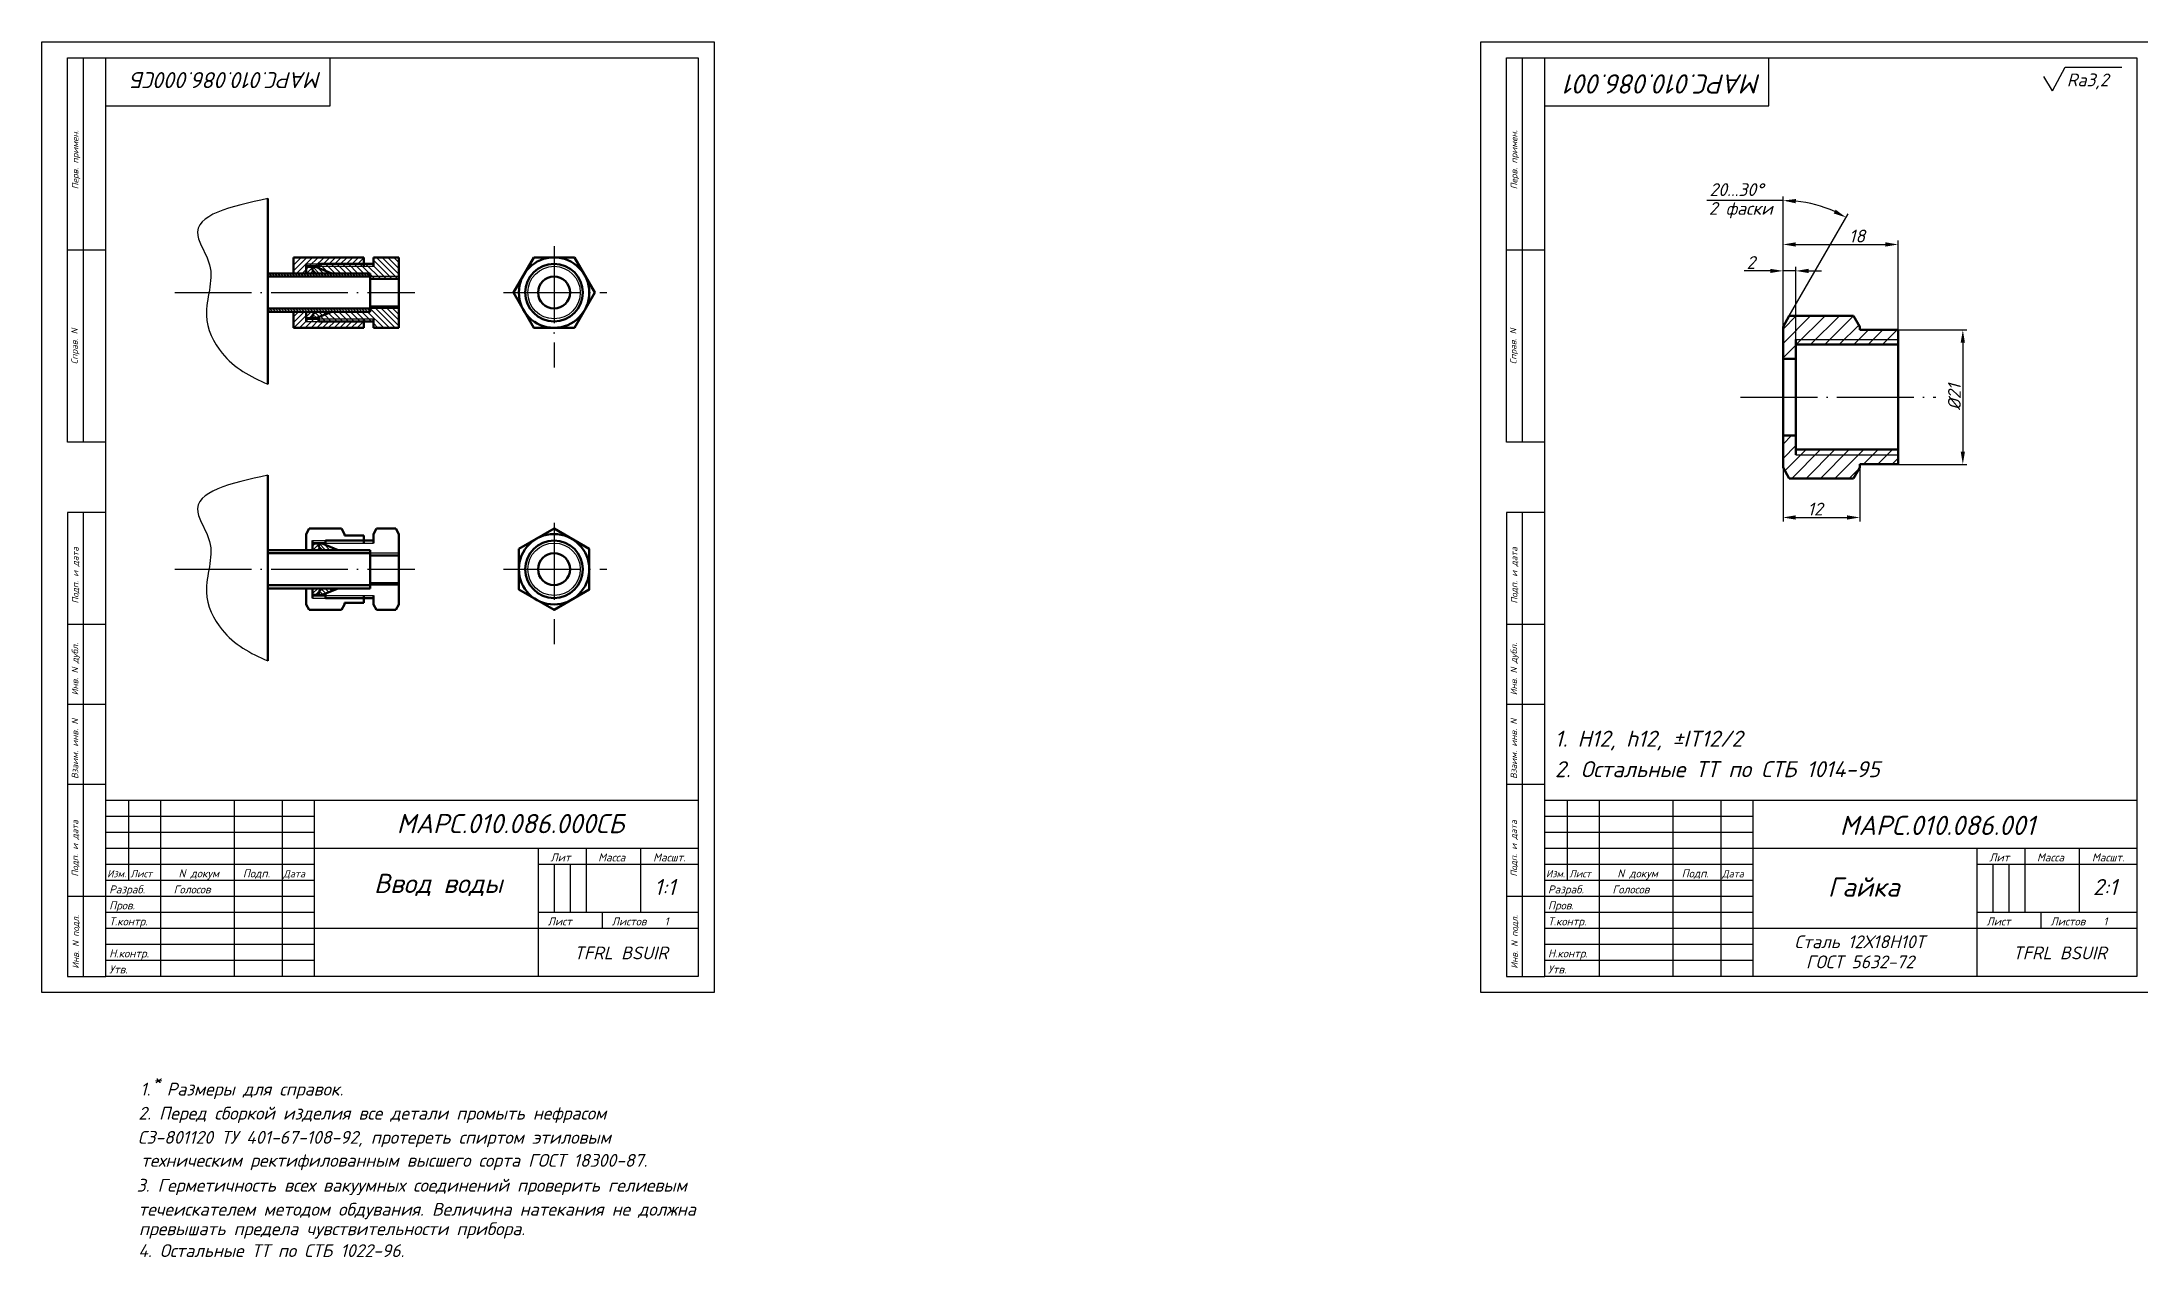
# Model space of a CAD drawing. Header units: millimetres. Extents: x -5427 to 3670, y -5891 to 948.
# Drawn here: x 1167 to 1823, y -4600 to -4220 of the extents above; entities that cross this region are included whole.
import ezdxf
from ezdxf.enums import TextEntityAlignment as Align

# ---------------------------------------------------------------- set-up
doc = ezdxf.new("R2010")
doc.units = ezdxf.units.MM
doc.header["$MEASUREMENT"] = 0
doc.linetypes.add('ACAD_ISO04W100', pattern=[30, 24, -3, 0, -3])
doc.layers.add('оси', color=1, linetype='ACAD_ISO04W100')
doc.layers.add('Толстые', color=7, linetype='Continuous', lineweight=50)
doc.layers.add('Тонкие', color=140, linetype='Continuous', lineweight=25)
doc.styles.get("Standard").update_dxf_attribs({"font": 'isocpeui.ttf'})
doc.styles.add('TXT', font='isocpeui.ttf')
doc.styles.add('Для рамки', font='simplex.shx', dxfattribs={"oblique": 15, "height": 4})
doc.dimstyles.new('ISO-25', dxfattribs={"dimtxt": 4, "dimasz": 4, "dimexe": 1.25, "dimexo": 0, "dimtad": 1, "dimtxsty": 'Standard', "dimcen": 2.5, "dimadec": 0, "dimazin": 0, "dimtfac": 1, "dimtmove": 0, "dimatfit": 3, "dimfxl": 1, "dimarcsym": 0})

# ---------------------------------------------------------------- blocks, each defined once
blk = doc.blocks.new('*D465')
at = {"layer": 'Defpoints', "color": 0, "transparency": 16777216}
for p in [(1747.23, -4310.05), (1747.23, -4352.05), (1767.41, -4352.05)]:
    blk.add_point(p, dxfattribs=at)
at = {"layer": 'Тонкие', "color": 0, "lineweight": -2, "transparency": 16777216}
for p, q in [((1747.23, -4310.05), (1768.66, -4310.05)), ((1767.41, -4314.05), (1767.41, -4348.05)), ((1747.23, -4352.05), (1768.66, -4352.05))]:
    blk.add_line(p, q, dxfattribs=at)
at = {"layer": 'Тонкие', "color": 0, "transparency": 16777216}
for points in [[(1766.74, -4314.05), (1768.07, -4314.05), (1767.41, -4310.05)], [(1766.74, -4348.05), (1768.07, -4348.05), (1767.41, -4352.05)]]:
    blk.add_solid(points, dxfattribs=at)
at = {"layer": 'Тонкие', "color": 0, "transparency": 16777216, "insert": (1764.78, -4331.05), "char_height": 4, "attachment_point": 5, "rotation": 90}
blk.add_mtext('%%c21', dxfattribs=at)
blk = doc.blocks.new('*D466')
at = {"layer": 'Defpoints', "color": 0, "transparency": 16777216}
for p in [(1711.23, -4353.05), (1735.23, -4353.05), (1735.23, -4368.65)]:
    blk.add_point(p, dxfattribs=at)
at = {"layer": 'Тонкие', "color": 0, "lineweight": -2, "transparency": 16777216}
for p, q in [((1711.23, -4353.05), (1711.23, -4369.9)), ((1735.23, -4353.05), (1735.23, -4369.9)), ((1715.23, -4368.65), (1731.23, -4368.65))]:
    blk.add_line(p, q, dxfattribs=at)
at = {"layer": 'Тонкие', "color": 0, "transparency": 16777216}
for points in [[(1715.23, -4367.98), (1715.23, -4369.32), (1711.23, -4368.65)], [(1731.23, -4367.98), (1731.23, -4369.32), (1735.23, -4368.65)]]:
    blk.add_solid(points, dxfattribs=at)
at = {"layer": 'Тонкие', "color": 0, "transparency": 16777216, "insert": (1721.26, -4366.02), "char_height": 4, "attachment_point": 5}
blk.add_mtext('12', dxfattribs=at)
blk = doc.blocks.new('*D467')
at = {"layer": 'Defpoints', "color": 0, "transparency": 16777216}
for p in [(1747.23, -4283.36), (1711.23, -4309.05), (1747.23, -4310.05)]:
    blk.add_point(p, dxfattribs=at)
at = {"layer": 'Тонкие', "color": 0, "lineweight": -2, "transparency": 16777216}
for p, q in [((1711.23, -4309.05), (1711.23, -4282.11)), ((1715.23, -4283.36), (1743.23, -4283.36)), ((1747.23, -4310.05), (1747.23, -4282.11))]:
    blk.add_line(p, q, dxfattribs=at)
at = {"layer": 'Тонкие', "color": 0, "transparency": 16777216}
for points in [[(1715.23, -4282.69), (1715.23, -4284.03), (1711.23, -4283.36)], [(1743.23, -4282.69), (1743.23, -4284.03), (1747.23, -4283.36)]]:
    blk.add_solid(points, dxfattribs=at)
at = {"layer": 'Тонкие', "color": 0, "transparency": 16777216, "insert": (1734.36, -4280.73), "char_height": 4, "attachment_point": 5}
blk.add_mtext('18', dxfattribs=at)
blk = doc.blocks.new('*D468')
at = {"layer": 'Defpoints', "color": 0, "transparency": 16777216}
for p in [(1715.23, -4291.62), (1711.23, -4319.05), (1715.23, -4319.05)]:
    blk.add_point(p, dxfattribs=at)
at = {"layer": 'Тонкие', "color": 0, "lineweight": -2, "transparency": 16777216}
for p, q in [((1707.23, -4291.62), (1699.14, -4291.62)), ((1711.23, -4319.05), (1711.23, -4290.37)), ((1715.23, -4291.62), (1711.23, -4291.62)), ((1715.23, -4319.05), (1715.23, -4290.37)), ((1719.23, -4291.62), (1723.23, -4291.62))]:
    blk.add_line(p, q, dxfattribs=at)
at = {"layer": 'Тонкие', "color": 0, "transparency": 16777216}
for points in [[(1707.23, -4290.96), (1707.23, -4292.29), (1711.23, -4291.62)], [(1719.23, -4290.96), (1719.23, -4292.29), (1715.23, -4291.62)]]:
    blk.add_solid(points, dxfattribs=at)
at = {"layer": 'Тонкие', "color": 0, "transparency": 16777216, "insert": (1701.19, -4289), "char_height": 4, "attachment_point": 5}
blk.add_mtext('2', dxfattribs=at)

msp = doc.modelspace()

# ---------------------------------------------------------------- hatches: boundary and pattern name
at = {"layer": 'Тонкие'}
h = msp.add_hatch(dxfattribs=at)
h.set_pattern_fill('ANSI31', color=256, scale=0.2, angle=90, style=0)
h.set_pattern_definition([(135, (-81.62996, -1247.4576), (-0.44901281, -0.44901281), [])])
h.paths.add_polyline_path([(1269.843, -4292.389), (1237.843, -4292.389), (1237.843, -4293.389), (1269.843, -4293.389)])
h.paths.add_polyline_path([(1269.843, -4303.389), (1237.843, -4303.389), (1237.843, -4304.389), (1269.843, -4304.389)])
h = msp.add_hatch(dxfattribs=at)
h.set_pattern_fill('ANSI31', color=256, scale=0.4, style=0)
h.set_pattern_definition([(45, (-81.63, -1247.4576), (-0.8980256, 0.8980256), [])])
h.paths.add_polyline_path([(1267.843, -4287.389), (1245.843, -4287.389), (1245.843, -4292.389), (1249.843, -4292.389), (1249.843, -4289.389), (1253.843, -4289.389), (1267.843, -4289.389)])
h.paths.add_polyline_path([(1253.843, -4289.389), (1249.843, -4289.389), (1249.843, -4290.189), (1253.843, -4290.189)], flags=16)
h.paths.add_polyline_path([(1253.843, -4306.589), (1249.843, -4306.589), (1249.843, -4307.389), (1253.843, -4307.389)], flags=17)
h.paths.add_polyline_path([(1249.843, -4304.389), (1245.843, -4304.389), (1245.843, -4309.389), (1267.843, -4309.389), (1267.843, -4307.389), (1253.843, -4307.389), (1249.843, -4307.389)])
h = msp.add_hatch(dxfattribs=at)
h.set_pattern_fill('ANSI31', color=256, scale=0.3, style=0)
h.set_pattern_definition([(45, (-81.63, -1247.4576), (-0.6735192, 0.6735192), [])])
h.paths.add_polyline_path([(1249.843, -4290.389), (1249.843, -4292.389), (1252.843, -4292.389), (1251.843, -4291.389), (1251.843, -4290.389)])
h.paths.add_polyline_path([(1251.843, -4306.389), (1251.843, -4305.389), (1252.843, -4304.389), (1249.843, -4304.389), (1249.843, -4306.389)])
h = msp.add_hatch(dxfattribs=at)
h.set_pattern_fill('ANSI31', color=256, scale=0.3, angle=90, style=0)
h.set_pattern_definition([(135, (-81.63, -1247.4576), (-0.6735192, -0.6735192), [])])
h.paths.add_polyline_path([(1252.843, -4290.389), (1251.843, -4290.389), (1251.843, -4291.389), (1252.843, -4292.389), (1257.843, -4292.389)])
h.paths.add_polyline_path([(1252.843, -4304.389), (1251.843, -4305.389), (1251.843, -4306.389), (1252.843, -4306.389), (1257.843, -4304.389)])
h = msp.add_hatch(dxfattribs=at)
h.set_pattern_fill('ANSI31', color=256, scale=0.4, angle=90, style=0)
h.set_pattern_definition([(135, (-81.63, -1247.4576), (-0.8980256, -0.8980256), [])])
h.paths.add_polyline_path([(1278.843, -4287.389), (1270.843, -4287.389), (1270.843, -4290.189), (1253.843, -4290.189), (1253.843, -4290.789), (1257.843, -4292.389), (1269.843, -4292.389), (1269.843, -4293.389), (1278.843, -4293.389)])
h.paths.add_polyline_path([(1267.843, -4289.389), (1253.843, -4289.389), (1253.843, -4290.189), (1267.843, -4290.189)], flags=17)
h.paths.add_polyline_path([(1270.843, -4289.389), (1267.843, -4289.389), (1267.843, -4290.189), (1270.843, -4290.189)], flags=16)
h.paths.add_polyline_path([(1270.843, -4306.589), (1267.843, -4306.589), (1267.843, -4307.389), (1270.843, -4307.389)], flags=16)
h.paths.add_polyline_path([(1278.843, -4303.389), (1269.843, -4303.389), (1269.843, -4304.389), (1257.843, -4304.389), (1253.843, -4305.989), (1253.843, -4306.589), (1270.843, -4306.589), (1270.843, -4309.389), (1278.843, -4309.389)])
h.paths.add_polyline_path([(1267.843, -4306.589), (1253.843, -4306.589), (1253.843, -4307.389), (1267.843, -4307.389)], flags=17)
h.paths.add_polyline_path([(1278.843, -4302.689), (1269.843, -4302.689), (1269.843, -4303.389), (1278.843, -4303.389)])
h.paths.add_polyline_path([(1278.843, -4293.389), (1269.843, -4293.389), (1269.843, -4294.089), (1278.843, -4294.089)])
h = msp.add_hatch(dxfattribs=at)
h.set_pattern_fill('ANSI31', color=256, style=0)
h.set_pattern_definition([(45, (79.2872, -1236.081), (-2.245064, 2.245064), [])])
h.paths.add_polyline_path([(1715.234, -4313.047), (1747.234, -4313.047), (1747.234, -4310.047), (1735.234, -4310.047), (1735.234, -4309.047), (1733.269, -4305.643), (1713.199, -4305.643), (1711.234, -4309.047), (1711.234, -4319.047), (1715.234, -4319.047)])
h.paths.add_polyline_path([(1715.234, -4349.047), (1715.234, -4343.047), (1711.234, -4343.047), (1711.234, -4353.047), (1713.199, -4356.45), (1733.269, -4356.45), (1735.234, -4353.047), (1735.234, -4352.047), (1747.234, -4352.047), (1747.234, -4349.047)])
h.paths.add_polyline_path([(1747.234, -4349.047), (1747.234, -4347.447), (1715.234, -4347.447), (1715.234, -4349.047)], flags=16)
h.paths.add_polyline_path([(1747.234, -4314.647), (1747.234, -4313.047), (1715.234, -4313.047), (1715.234, -4314.647)], flags=17)
h = msp.add_hatch(dxfattribs=at)
h.set_pattern_fill('ANSI31', color=256, scale=0.3, style=0)
h.set_pattern_definition([(45, (-79.63, -1333.8946), (-0.6735192, 0.6735192), [])])
h.paths.add_polyline_path([(1251.843, -4376.826), (1251.843, -4378.826), (1254.843, -4378.826), (1253.843, -4377.826), (1253.843, -4376.826)])
h.paths.add_polyline_path([(1253.843, -4392.826), (1253.843, -4391.826), (1254.843, -4390.826), (1251.843, -4390.826), (1251.843, -4392.826)])
h = msp.add_hatch(dxfattribs=at)
h.set_pattern_fill('ANSI31', color=256, scale=0.3, angle=90, style=0)
h.set_pattern_definition([(135, (-79.63, -1333.8946), (-0.6735192, -0.6735192), [])])
h.paths.add_polyline_path([(1254.843, -4376.826), (1253.843, -4376.826), (1253.843, -4377.826), (1254.843, -4378.826), (1259.843, -4378.826)])
h.paths.add_polyline_path([(1254.843, -4390.826), (1253.843, -4391.826), (1253.843, -4392.826), (1254.843, -4392.826), (1259.843, -4390.826)])

# ---------------------------------------------------------------- linework, layer by layer
for p, q in [((1167.3, -4220.097), (1377.3, -4220.097)), ((1167.3, -4517.097), (1167.3, -4220.097)), ((1377.3, -4220.097), (1377.3, -4517.097)), ((1616.802, -4517.097), (1616.802, -4220.097)), ((1616.802, -4220.097), (1826.802, -4220.097)), ((1175.3, -4225.097), (1187.3, -4225.097)), ((1175.3, -4345.097), (1175.3, -4225.097)), ((1180.3, -4345.097), (1180.3, -4225.097)), ((1187.3, -4225.097), (1372.3, -4225.097)), ((1187.3, -4512.097), (1187.3, -4225.097)), ((1257.3, -4240.097), (1257.3, -4225.097)), ((1372.3, -4225.097), (1372.3, -4512.097)), ((1624.802, -4345.097), (1624.802, -4225.097)), ((1624.802, -4225.097), (1636.802, -4225.097)), ((1629.802, -4345.097), (1629.802, -4225.097)), ((1636.802, -4512.097), (1636.802, -4225.097)), ((1636.802, -4225.097), (1821.802, -4225.097)), ((1706.802, -4240.097), (1706.802, -4225.097)), ((1821.802, -4225.097), (1821.802, -4512.097)), ((1187.3, -4240.097), (1257.3, -4240.097)), ((1636.802, -4240.097), (1706.802, -4240.097)), ((1187.3, -4285.097), (1175.3, -4285.097)), ((1636.802, -4285.097), (1624.802, -4285.097)), ((1187.3, -4345.097), (1175.3, -4345.097)), ((1636.802, -4345.097), (1624.802, -4345.097)), ((1175.3, -4367.097), (1175.3, -4512.097)), ((1187.3, -4367.097), (1175.3, -4367.097)), ((1180.3, -4512.097), (1180.3, -4367.097)), ((1624.802, -4367.097), (1624.802, -4512.097)), ((1636.802, -4367.097), (1624.802, -4367.097)), ((1629.802, -4512.097), (1629.802, -4367.097)), ((1187.3, -4402.097), (1175.3, -4402.097)), ((1636.802, -4402.097), (1624.802, -4402.097)), ((1187.3, -4427.097), (1175.3, -4427.097)), ((1636.802, -4427.097), (1624.802, -4427.097)), ((1187.3, -4452.097), (1175.3, -4452.097)), ((1372.3, -4457.097), (1187.3, -4457.097)), ((1194.3, -4457.097), (1194.3, -4482.097)), ((1194.3, -4457.097), (1194.3, -4482.097)), ((1204.3, -4457.097), (1204.3, -4512.097)), ((1204.3, -4457.097), (1204.3, -4512.097)), ((1227.3, -4457.097), (1227.3, -4512.097)), ((1227.3, -4457.097), (1227.3, -4512.097)), ((1242.3, -4457.097), (1242.3, -4512.097)), ((1242.3, -4457.097), (1242.3, -4512.097)), ((1252.3, -4457.097), (1252.3, -4512.097)), ((1252.3, -4457.097), (1252.3, -4512.097)), ((1636.802, -4452.097), (1624.802, -4452.097)), ((1821.802, -4457.097), (1636.802, -4457.097)), ((1643.802, -4457.097), (1643.802, -4482.097)), ((1643.802, -4457.097), (1643.802, -4482.097)), ((1653.802, -4457.097), (1653.802, -4512.097)), ((1653.802, -4457.097), (1653.802, -4512.097)), ((1676.802, -4457.097), (1676.802, -4512.097)), ((1676.802, -4457.097), (1676.802, -4512.097)), ((1691.802, -4457.097), (1691.802, -4512.097)), ((1691.802, -4457.097), (1691.802, -4512.097)), ((1701.802, -4457.097), (1701.802, -4512.097)), ((1701.802, -4457.097), (1701.802, -4512.097)), ((1372.3, -4472.097), (1252.3, -4472.097)), ((1322.3, -4472.097), (1322.3, -4512.097)), ((1322.3, -4472.097), (1322.3, -4512.097)), ((1337.3, -4472.097), (1337.3, -4492.097)), ((1337.3, -4472.097), (1337.3, -4492.097)), ((1354.3, -4472.097), (1354.3, -4492.097)), ((1354.3, -4472.097), (1354.3, -4492.097)), ((1821.802, -4472.097), (1701.802, -4472.097)), ((1771.802, -4472.097), (1771.802, -4512.097)), ((1771.802, -4472.097), (1771.802, -4512.097)), ((1786.802, -4472.097), (1786.802, -4492.097)), ((1786.802, -4472.097), (1786.802, -4492.097)), ((1803.802, -4472.097), (1803.802, -4492.097)), ((1803.802, -4472.097), (1803.802, -4492.097)), ((1252.3, -4477.097), (1187.3, -4477.097)), ((1252.3, -4482.097), (1187.3, -4482.097)), ((1252.3, -4482.097), (1187.3, -4482.097)), ((1372.3, -4477.097), (1322.3, -4477.097)), ((1701.802, -4477.097), (1636.802, -4477.097)), ((1701.802, -4482.097), (1636.802, -4482.097)), ((1701.802, -4482.097), (1636.802, -4482.097)), ((1821.802, -4477.097), (1771.802, -4477.097)), ((1187.3, -4487.097), (1175.3, -4487.097)), ((1636.802, -4487.097), (1624.802, -4487.097)), ((1372.3, -4492.097), (1322.3, -4492.097)), ((1372.3, -4492.097), (1322.3, -4492.097)), ((1342.3, -4492.097), (1342.3, -4497.097)), ((1342.3, -4492.097), (1342.3, -4497.097)), ((1821.802, -4492.097), (1771.802, -4492.097)), ((1821.802, -4492.097), (1771.802, -4492.097)), ((1791.802, -4492.097), (1791.802, -4497.097)), ((1791.802, -4492.097), (1791.802, -4497.097)), ((1372.3, -4497.097), (1252.3, -4497.097)), ((1372.3, -4497.097), (1252.3, -4497.097)), ((1821.802, -4497.097), (1701.802, -4497.097)), ((1821.802, -4497.097), (1701.802, -4497.097)), ((1175.3, -4512.097), (1187.3, -4512.097)), ((1372.3, -4512.097), (1187.3, -4512.097)), ((1624.802, -4512.097), (1636.802, -4512.097)), ((1821.802, -4512.097), (1636.802, -4512.097)), ((1377.3, -4517.097), (1167.3, -4517.097)), ((1826.802, -4517.097), (1616.802, -4517.097))]:
    msp.add_line(p, q)
at = {"layer": 'оси'}
for p, q in [((1327.284, -4283.923), (1327.284, -4321.84)), ((1208.764, -4298.389), (1283.801, -4298.389)), ((1311.443, -4298.389), (1343.788, -4298.389)), ((1697.987, -4331.047), (1758.968, -4331.047)), ((1327.284, -4370.36), (1327.284, -4408.277)), ((1208.764, -4384.826), (1283.801, -4384.826)), ((1311.443, -4384.826), (1343.788, -4384.826))]:
    msp.add_line(p, q, dxfattribs=at)
at = {"layer": 'Толстые'}
for p, q in [((1237.843, -4269.02), (1237.843, -4326.988)), ((1237.843, -4292.389), (1269.843, -4292.389)), ((1245.843, -4287.389), (1245.843, -4292.389)), ((1245.843, -4287.389), (1267.843, -4287.389)), ((1249.843, -4289.389), (1249.843, -4292.389)), ((1249.843, -4290.189), (1253.843, -4290.189)), ((1249.843, -4290.389), (1252.843, -4290.389)), ((1251.843, -4290.389), (1251.843, -4291.389)), ((1251.843, -4291.389), (1252.843, -4292.389)), ((1252.843, -4290.389), (1257.843, -4292.389)), ((1253.843, -4290.789), (1253.843, -4289.389)), ((1253.843, -4289.389), (1270.843, -4289.389)), ((1267.843, -4287.389), (1267.843, -4290.189)), ((1269.843, -4292.389), (1269.843, -4304.389)), ((1270.843, -4287.389), (1270.843, -4290.189)), ((1270.843, -4287.389), (1278.843, -4287.389)), ((1278.843, -4309.389), (1278.843, -4287.389)), ((1237.843, -4293.389), (1269.843, -4293.389)), ((1278.843, -4294.089), (1269.843, -4294.089)), ((1237.843, -4303.389), (1269.843, -4303.389)), ((1237.843, -4303.389), (1269.843, -4303.389)), ((1237.843, -4304.389), (1269.843, -4304.389)), ((1245.843, -4304.389), (1245.843, -4309.389)), ((1249.843, -4304.389), (1249.843, -4307.389)), ((1249.843, -4306.389), (1252.843, -4306.389)), ((1252.843, -4304.389), (1251.843, -4305.389)), ((1251.843, -4305.389), (1251.843, -4306.389)), ((1257.843, -4304.389), (1252.843, -4306.389)), ((1253.843, -4307.389), (1253.843, -4305.989)), ((1278.843, -4302.689), (1269.843, -4302.689)), ((1711.234, -4309.047), (1713.199, -4305.643)), ((1733.269, -4305.643), (1713.199, -4305.643)), ((1733.269, -4305.643), (1735.234, -4309.047)), ((1245.843, -4309.389), (1267.843, -4309.389)), ((1249.843, -4306.589), (1253.843, -4306.589)), ((1253.843, -4307.389), (1270.843, -4307.389)), ((1267.843, -4306.589), (1267.843, -4309.389)), ((1270.843, -4306.589), (1270.843, -4309.389)), ((1270.843, -4309.389), (1278.843, -4309.389)), ((1711.234, -4309.047), (1711.234, -4343.047)), ((1735.234, -4309.047), (1735.234, -4310.047)), ((1735.234, -4310.047), (1747.234, -4310.047)), ((1747.234, -4310.047), (1747.234, -4347.447)), ((1711.234, -4319.047), (1715.234, -4319.047)), ((1715.234, -4313.047), (1715.234, -4343.047)), ((1715.234, -4314.647), (1747.234, -4314.647)), ((1711.234, -4343.047), (1715.234, -4343.047)), ((1711.234, -4343.047), (1711.234, -4353.047)), ((1715.234, -4343.047), (1715.234, -4349.047)), ((1715.234, -4347.447), (1747.234, -4347.447)), ((1735.234, -4352.047), (1735.234, -4353.047)), ((1735.234, -4352.047), (1747.234, -4352.047)), ((1747.234, -4347.447), (1747.234, -4352.047)), ((1237.843, -4355.457), (1237.843, -4413.425)), ((1711.234, -4353.047), (1713.199, -4356.45)), ((1733.269, -4356.45), (1713.199, -4356.45)), ((1733.269, -4356.45), (1735.234, -4353.047)), ((1249.843, -4373.826), (1250.826, -4372.124)), ((1249.843, -4373.826), (1249.843, -4378.826)), ((1260.861, -4372.124), (1250.826, -4372.124)), ((1251.843, -4375.826), (1251.843, -4378.826)), ((1251.843, -4376.626), (1255.843, -4376.626)), ((1251.843, -4376.826), (1254.843, -4376.826)), ((1253.843, -4376.826), (1253.843, -4377.826)), ((1253.843, -4377.826), (1254.843, -4378.826)), ((1254.843, -4376.826), (1259.843, -4378.826)), ((1255.843, -4375.826), (1270.843, -4375.826)), ((1255.843, -4377.226), (1255.843, -4375.826)), ((1260.861, -4372.124), (1261.843, -4373.826)), ((1261.843, -4373.826), (1261.843, -4374.326)), ((1261.843, -4374.326), (1267.843, -4374.326)), ((1267.843, -4374.326), (1267.843, -4376.626)), ((1270.843, -4373.826), (1271.826, -4372.124)), ((1270.843, -4373.826), (1270.843, -4376.626)), ((1271.826, -4372.124), (1277.861, -4372.124)), ((1277.861, -4372.124), (1278.843, -4373.826)), ((1278.843, -4395.826), (1278.843, -4373.826)), ((1237.843, -4378.826), (1269.843, -4378.826)), ((1237.843, -4379.826), (1269.843, -4379.826)), ((1269.843, -4378.826), (1269.843, -4390.826)), ((1278.843, -4380.526), (1269.843, -4380.526)), ((1237.843, -4389.826), (1269.843, -4389.826)), ((1237.843, -4389.826), (1269.843, -4389.826)), ((1237.843, -4390.826), (1269.843, -4390.826)), ((1249.843, -4390.826), (1249.843, -4395.826)), ((1251.843, -4390.826), (1251.843, -4393.826)), ((1254.843, -4390.826), (1253.843, -4391.826)), ((1259.843, -4390.826), (1254.843, -4392.826)), ((1278.843, -4389.126), (1269.843, -4389.126)), ((1249.843, -4395.826), (1250.826, -4397.527)), ((1260.861, -4397.527), (1250.826, -4397.527)), ((1251.843, -4392.826), (1254.843, -4392.826)), ((1251.843, -4393.026), (1255.843, -4393.026)), ((1253.843, -4391.826), (1253.843, -4392.826)), ((1255.843, -4393.826), (1255.843, -4392.426)), ((1255.843, -4393.826), (1270.843, -4393.826)), ((1260.861, -4397.527), (1261.843, -4395.826)), ((1261.843, -4395.326), (1267.843, -4395.326)), ((1261.843, -4395.326), (1261.843, -4395.826)), ((1267.843, -4393.026), (1267.843, -4395.326)), ((1270.843, -4393.026), (1270.843, -4395.826)), ((1270.843, -4395.826), (1271.826, -4397.527)), ((1271.826, -4397.527), (1277.861, -4397.527)), ((1277.861, -4397.527), (1278.843, -4395.826))]:
    msp.add_line(p, q, dxfattribs=at)
for points in [[(1320.933, -4287.389), (1314.582, -4298.389), (1320.933, -4309.389), (1333.634, -4309.389), (1339.985, -4298.389), (1333.634, -4287.389)], [(1316.284, -4378.475), (1316.284, -4391.177), (1327.284, -4397.527), (1338.284, -4391.177), (1338.284, -4378.475), (1327.284, -4372.124)]]:
    msp.add_lwpolyline(points, close=True, dxfattribs=at)
for centre, radius in [((1327.284, -4298.389), 11), ((1327.284, -4298.389), 9), ((1327.284, -4298.389), 5), ((1327.284, -4384.826), 11), ((1327.284, -4384.826), 9), ((1327.284, -4384.826), 5)]:
    msp.add_circle(centre, radius, dxfattribs=at)
at = {"layer": 'Тонкие'}
for p, q in [((1795.453, -4235.381), (1792.727, -4230.926)), ((1795.453, -4235.381), (1799.417, -4227.956)), ((1799.417, -4227.956), (1817.083, -4227.961)), ((1711.234, -4269.631), (1687.381, -4269.58)), ((1711.234, -4309.047), (1711.234, -4268.381)), ((1713.199, -4305.643), (1731.567, -4273.829)), ((1249.843, -4289.389), (1253.843, -4289.389)), ((1253.843, -4290.189), (1270.843, -4290.189)), ((1278.843, -4293.389), (1269.843, -4293.389)), ((1278.843, -4303.389), (1269.843, -4303.389)), ((1249.843, -4307.389), (1253.843, -4307.389)), ((1253.843, -4306.589), (1270.843, -4306.589)), ((1715.234, -4313.047), (1747.234, -4313.047)), ((1715.234, -4349.047), (1747.234, -4349.047)), ((1251.843, -4375.826), (1255.843, -4375.826)), ((1255.843, -4376.626), (1270.843, -4376.626)), ((1278.843, -4379.826), (1269.843, -4379.826)), ((1278.843, -4389.826), (1269.843, -4389.826)), ((1251.843, -4393.826), (1255.843, -4393.826)), ((1255.843, -4393.026), (1270.843, -4393.026)), ((1252.3, -4462.097), (1187.3, -4462.097)), ((1701.802, -4462.097), (1636.802, -4462.097)), ((1252.3, -4467.097), (1187.3, -4467.097)), ((1701.802, -4467.097), (1636.802, -4467.097)), ((1252.3, -4472.097), (1187.3, -4472.097)), ((1701.802, -4472.097), (1636.802, -4472.097)), ((1327.3, -4477.097), (1327.3, -4492.097)), ((1327.3, -4477.097), (1327.3, -4492.097)), ((1332.3, -4477.097), (1332.3, -4492.097)), ((1332.3, -4477.097), (1332.3, -4492.097)), ((1776.802, -4477.097), (1776.802, -4492.097)), ((1776.802, -4477.097), (1776.802, -4492.097)), ((1781.802, -4477.097), (1781.802, -4492.097)), ((1781.802, -4477.097), (1781.802, -4492.097)), ((1252.3, -4487.097), (1187.3, -4487.097)), ((1252.3, -4487.097), (1187.3, -4487.097)), ((1701.802, -4487.097), (1636.802, -4487.097)), ((1701.802, -4487.097), (1636.802, -4487.097)), ((1252.3, -4492.097), (1187.3, -4492.097)), ((1252.3, -4492.097), (1187.3, -4492.097)), ((1701.802, -4492.097), (1636.802, -4492.097)), ((1701.802, -4492.097), (1636.802, -4492.097)), ((1252.3, -4497.097), (1187.3, -4497.097)), ((1252.3, -4497.097), (1187.3, -4497.097)), ((1252.3, -4502.097), (1187.3, -4502.097)), ((1252.3, -4502.097), (1187.3, -4502.097)), ((1701.802, -4497.097), (1636.802, -4497.097)), ((1701.802, -4497.097), (1636.802, -4497.097)), ((1701.802, -4502.097), (1636.802, -4502.097)), ((1701.802, -4502.097), (1636.802, -4502.097)), ((1252.3, -4507.097), (1187.3, -4507.097)), ((1252.3, -4507.097), (1187.3, -4507.097)), ((1701.802, -4507.097), (1636.802, -4507.097)), ((1701.802, -4507.097), (1636.802, -4507.097))]:
    msp.add_line(p, q, dxfattribs=at)
for centre in [(1327.284, -4298.389), (1327.284, -4384.826)]:
    msp.add_circle(centre, 8.2, dxfattribs=at)
msp.add_arc((1711.234, -4309.047), 39.415, 65.817046, 84.182954, dxfattribs=at)
for points in [[(1237.843, -4269.02), (1226.365, -4271.509), (1210.31, -4274.992), (1222.671, -4291.653), (1216.347, -4304.534), (1223.599, -4319.77), (1232.359, -4324.716), (1237.843, -4326.988)], [(1237.843, -4355.457), (1226.365, -4357.946), (1210.31, -4361.429), (1222.671, -4378.09), (1216.347, -4390.971), (1223.599, -4406.207), (1232.359, -4411.153), (1237.843, -4413.425)]]:
    msp.add_open_spline(points, degree=3, knots=[0, 0, 0, 0, 24.745391, 34.6116986, 50.4565101, 63.3069237, 80.6575171, 80.6575171, 80.6575171, 80.6575171], dxfattribs=at)
for points in [[(1715.195, -4270.5), (1715.263, -4269.168), (1711.234, -4269.631)], [(1727.684, -4272.497), (1727.077, -4273.684), (1730.942, -4274.912)]]:
    msp.add_solid(points, dxfattribs=at)

# ---------------------------------------------------------------- texts
for s, height, p in [('МАРС.010.086.000СБ', 5, (1254.775, -4229.512)), ('МАРС.010.086.001', 6, (1704.518, -4230.209))]:
    msp.add_text(s, height=height, rotation=180, dxfattribs=at).set_placement(p)
for s, height, p in [('Ra3,2', 4, (1799.914, -4233.955)), ('20...30%%d', 4, (1688.266, -4268.226)), ('2 фаски', 4, (1688.05, -4274.103)), ('1. H12, h12, %%pIT12/2', 5, (1639.89, -4440.262)), ('2. Остальные ТТ по СТБ 1014-95', 5, (1639.947, -4449.789)), ('МАРС.010.086.000СБ', 6, (1278.139, -4467.281)), ('МАРС.010.086.001', 6, (1728.966, -4467.84)), ('Изм.', 2.25, (1187.668, -4481.053)), ('Лист', 2.25, (1194.955, -4481.053)), ('Дата', 2.25, (1242.704, -4481.083)), ('1:1', 5, (1358.587, -4486.595)), ('Изм.', 2.25, (1637.17, -4481.053)), ('Лист', 2.25, (1644.457, -4481.053)), ('Дата', 2.25, (1692.207, -4481.083)), ('Гайка', 6, (1725.239, -4487.103)), ('2:1', 5, (1808.09, -4486.595)), ('Разраб.', 2.5, (1188.3, -4486.097)), ('Пров.', 2.5, (1188.3, -4491.097)), ('Голосов', 2.5, (1208.429, -4486.097)), ('Разраб.', 2.5, (1637.802, -4486.097)), ('Пров.', 2.5, (1637.802, -4491.097)), ('Голосов', 2.5, (1657.931, -4486.097)), ('Т.контр.', 2.5, (1188.3, -4496.097)), ('Лист', 2.5, (1325.3, -4496.097)), ('Листов', 2.5, (1345.3, -4496.097)), ('1', 2.5, (1361.814, -4496.097)), ('Т.контр.', 2.5, (1637.802, -4496.097)), ('Лист', 2.5, (1774.802, -4496.097)), ('Листов', 2.5, (1794.802, -4496.097)), ('1', 2.5, (1811.317, -4496.097)), ('TFRL BSUIR', 4, (1333.474, -4506.693)), ('Сталь 12Х18Н10Т', 4, (1714.801, -4503.207)), ('TFRL BSUIR', 4, (1782.977, -4506.693)), ('Утв.', 2.5, (1188.3, -4511.097)), ('Н.контр.', 2.5, (1188.3, -4506.097)), ('Утв.', 2.5, (1637.802, -4511.097)), ('Н.контр.', 2.5, (1637.802, -4506.097)), ('ГОСТ 5632-72', 4, (1718.408, -4509.487)), ('1.  Размеры для справок.', 4, (1197.998, -4549.245)), ('*', 4, (1201.963, -4546.214)), ('2. Перед сборкой изделия все детали промыть нефрасом', 4, (1197.416, -4556.762)), ('С3-801120 ТУ 401-67-108-92, протереть спиртом этиловым', 4, (1197.255, -4564.299)), ('техническим ректифилованным высшего сорта ГОСТ 18300-87.', 4, (1198.219, -4571.493)), ('3. Герметичность всех вакуумных соединений проверить гелиевым  ', 4, (1196.89, -4579.277)), ('течеискателем методом обдувания. Величина натекания не должна', 4, (1197.42, -4586.782)), ('превышать предела чувствительности прибора.', 4, (1197.603, -4592.863)), ('4. Остальные ТТ по СТБ 1022-96.', 4, (1197.381, -4599.695))]:
    msp.add_text(s, height=height, dxfattribs=at).set_placement(p)
at = {"layer": 'Тонкие', "linetype": 'Continuous', "style": 'Для рамки', "oblique": 15}
for s, p in [('Перв. примен.', (1178.705, -4266.125)), ('Перв. примен.', (1628.207, -4266.125)), ('Справ. N', (1178.461, -4320.759)), ('Справ. N', (1627.963, -4320.759)), ('Подп. и дата', (1178.721, -4395.539)), ('Подп. и дата', (1628.223, -4395.539)), ('Инв. N дубл.', (1178.623, -4424.178)), ('Инв. N дубл.', (1628.125, -4424.178)), ('Взаим. инв. N', (1178.623, -4450.34)), ('Взаим. инв. N', (1628.125, -4450.34)), ('Подп. и дата', (1178.623, -4480.84)), ('Подп. и дата', (1628.125, -4480.84)), ('Инв. N подл.', (1178.848, -4509.611)), ('Инв. N подл.', (1628.351, -4509.611))]:
    msp.add_text(s, height=2, rotation=90, dxfattribs=at).set_placement(p)
at = {"layer": 'Тонкие'}
for s, p in [('Лит', (1329.3, -4476.097)), ('Масса', (1345.3, -4476.097)), ('Масшт.', (1363.3, -4476.097)), ('Лит', (1778.802, -4476.097)), ('Масса', (1794.802, -4476.097)), ('Масшт.', (1812.802, -4476.097)), ('N докум', (1216.3, -4481.097)), ('Подп.', (1234.3, -4481.097)), ('N докум', (1665.802, -4481.097)), ('Подп.', (1683.802, -4481.097))]:
    msp.add_text(s, height=2.5, dxfattribs=at).set_placement(p, align=Align.CENTER)
at = {"layer": 'Тонкие', "style": 'TXT'}
msp.add_text('Ввод воды', height=6, dxfattribs=at).set_placement((1271.036, -4485.97))

# ---------------------------------------------------------------- dimensions: what is measured, and where the dimension line sits
at = {"layer": 'Тонкие'}
for base, p1, p2, text, picture, middle in [((1747.234, -4283.359), (1711.234, -4309.047), (1747.234, -4310.047), '18', '*D467', (1734.361, -4283.359)), ((1715.234, -4291.623), (1711.234, -4319.047), (1715.234, -4319.047), '2', '*D468', (1701.189, -4291.623)), ((1735.234, -4368.649), (1711.234, -4353.047), (1735.234, -4353.047), '12', '*D466', (1721.262, -4368.649))]:
    dim = msp.add_linear_dim(base=base, p1=p1, p2=p2, text=text, dimstyle='ISO-25', dxfattribs=at)
    dim.commit()
    dim.dimension.update_dxf_attribs({"geometry": picture, "text_midpoint": middle, "dimtype": 160})
dim = msp.add_linear_dim(base=(1767.407, -4352.047), p1=(1747.234, -4310.047), p2=(1747.234, -4352.047), angle=90, text='%%c21', dimstyle='ISO-25', dxfattribs=at)
dim.commit()
dim.dimension.update_dxf_attribs({"geometry": '*D465', "text_midpoint": (1764.782, -4331.047)})

doc.saveas('drawing.dxf')
